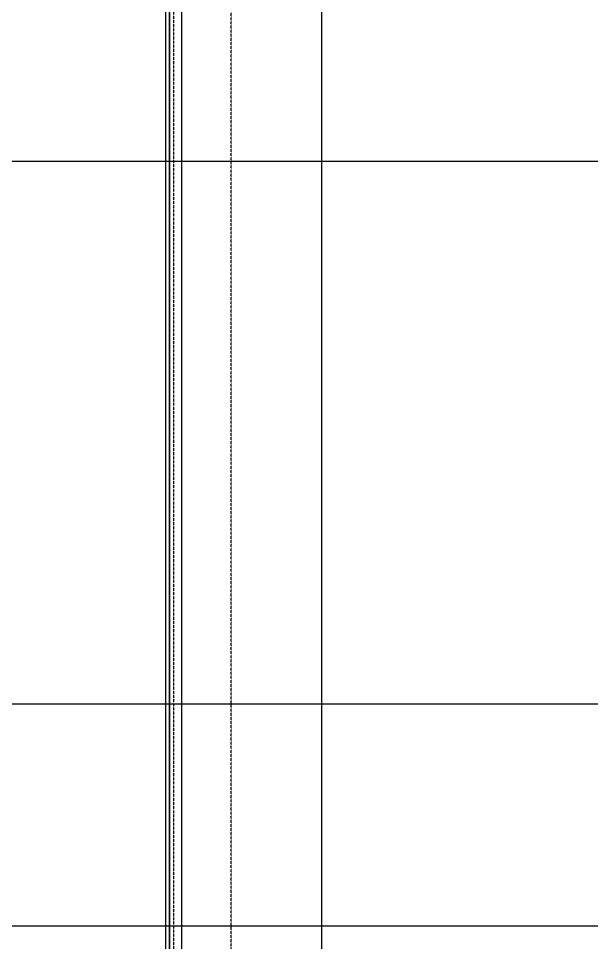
# Model space of a CAD drawing. Header units: millimetres. Extents: x -8500 to 104886, y -7800 to 56500.
# Drawn here: x 67365 to 74331, y 26300 to 37537 of the extents above; entities that cross this region are included whole.
import ezdxf

# ---------------------------------------------------------------- set-up
doc = ezdxf.new("R2010")
doc.units = ezdxf.units.MM
doc.header["$LTSCALE"] = 10
for name, pattern in [('1803 B01 Axis$0$CENTER2', [1.125, 0.75, -0.125, 0.125, -0.125]), ('1803 B01 b03$0$HIDDEN', [0.375, 0.25, -0.125]), ('HIDDEN', [0.375, 0.25, -0.125])]:
    doc.linetypes.add(name, pattern=pattern)
for name, color, linetype in [('1803 B01 Axis$0$AXIS-MEP', 8, '1803 B01 Axis$0$CENTER2'), ('1803 B01 b03$0$ELEV3-AR', 11, 'Continuous'), ('1803 B01 b03$0$FIX-AR', 45, 'Continuous'), ('1803 B01 b03$0$STAIR-HID-AR', 8, '1803 B01 b03$0$HIDDEN'), ('1803 B01 b03$0$WIN-AR', 140, 'Continuous'), ('ID-FUR', 1, 'Continuous')]:
    doc.layers.add(name, color=color, linetype=linetype)
doc.layers.add('OUTER', color=10, linetype='Continuous', lineweight=25)

# ---------------------------------------------------------------- blocks, each defined once
blk = doc.blocks.new('1803 B01 Axis$0$1803 B01 AXIS')
for p, q in [((71050, 55300), (71050, -5800)), ((85300, 35800), (-7300, 35800)), ((85300, 29200), (-7300, 29200)), ((85300, 26500), (-7300, 26500))]:
    blk.add_line(p, q)
blk = doc.blocks.new('1803 B01 Axis')
at = {"layer": '1803 B01 Axis$0$AXIS-MEP'}
blk.add_blockref('1803 B01 Axis$0$1803 B01 AXIS', (0, 0), dxfattribs=at)

msp = doc.modelspace()

# ---------------------------------------------------------------- linework, layer by layer
at = {"layer": '1803 B01 b03$0$ELEV3-AR'}
msp.add_lwpolyline([(69350, 11200), (69350, 47500), (64250, 47500), (64250, 46900)], dxfattribs=at)
at = {"layer": '1803 B01 b03$0$FIX-AR', "linetype": '1803 B01 b03$0$HIDDEN'}
msp.add_lwpolyline([(64400, 10800), (69950, 10800), (69950, 47500), (64250, 47500), (64250, 46900)], dxfattribs=at)
at = {"layer": '1803 B01 b03$0$STAIR-HID-AR'}
msp.add_lwpolyline([(64350, 46900), (64350, 47400), (69250, 47400), (69250, 11200)], dxfattribs=at)
at = {"layer": '1803 B01 b03$0$WIN-AR'}
for points in [[(64400, 46900), (64400, 47350), (69200, 47350), (69200, 11200)], [(64450, 46900), (64450, 47300), (69150, 47300), (69150, 11200)]]:
    msp.add_lwpolyline(points, dxfattribs=at)
at = {"layer": 'OUTER'}
msp.add_lwpolyline([(69200, 47350), (38850, 47350), (38850, 2291), (69200, 2291)], close=True, dxfattribs=at)

# ---------------------------------------------------------------- block references
at = {"layer": 'ID-FUR', "color": 8, "linetype": 'HIDDEN', "ltscale": 0.5}
msp.add_blockref('1803 B01 Axis', (0, 0), dxfattribs=at)

doc.saveas('drawing.dxf')
